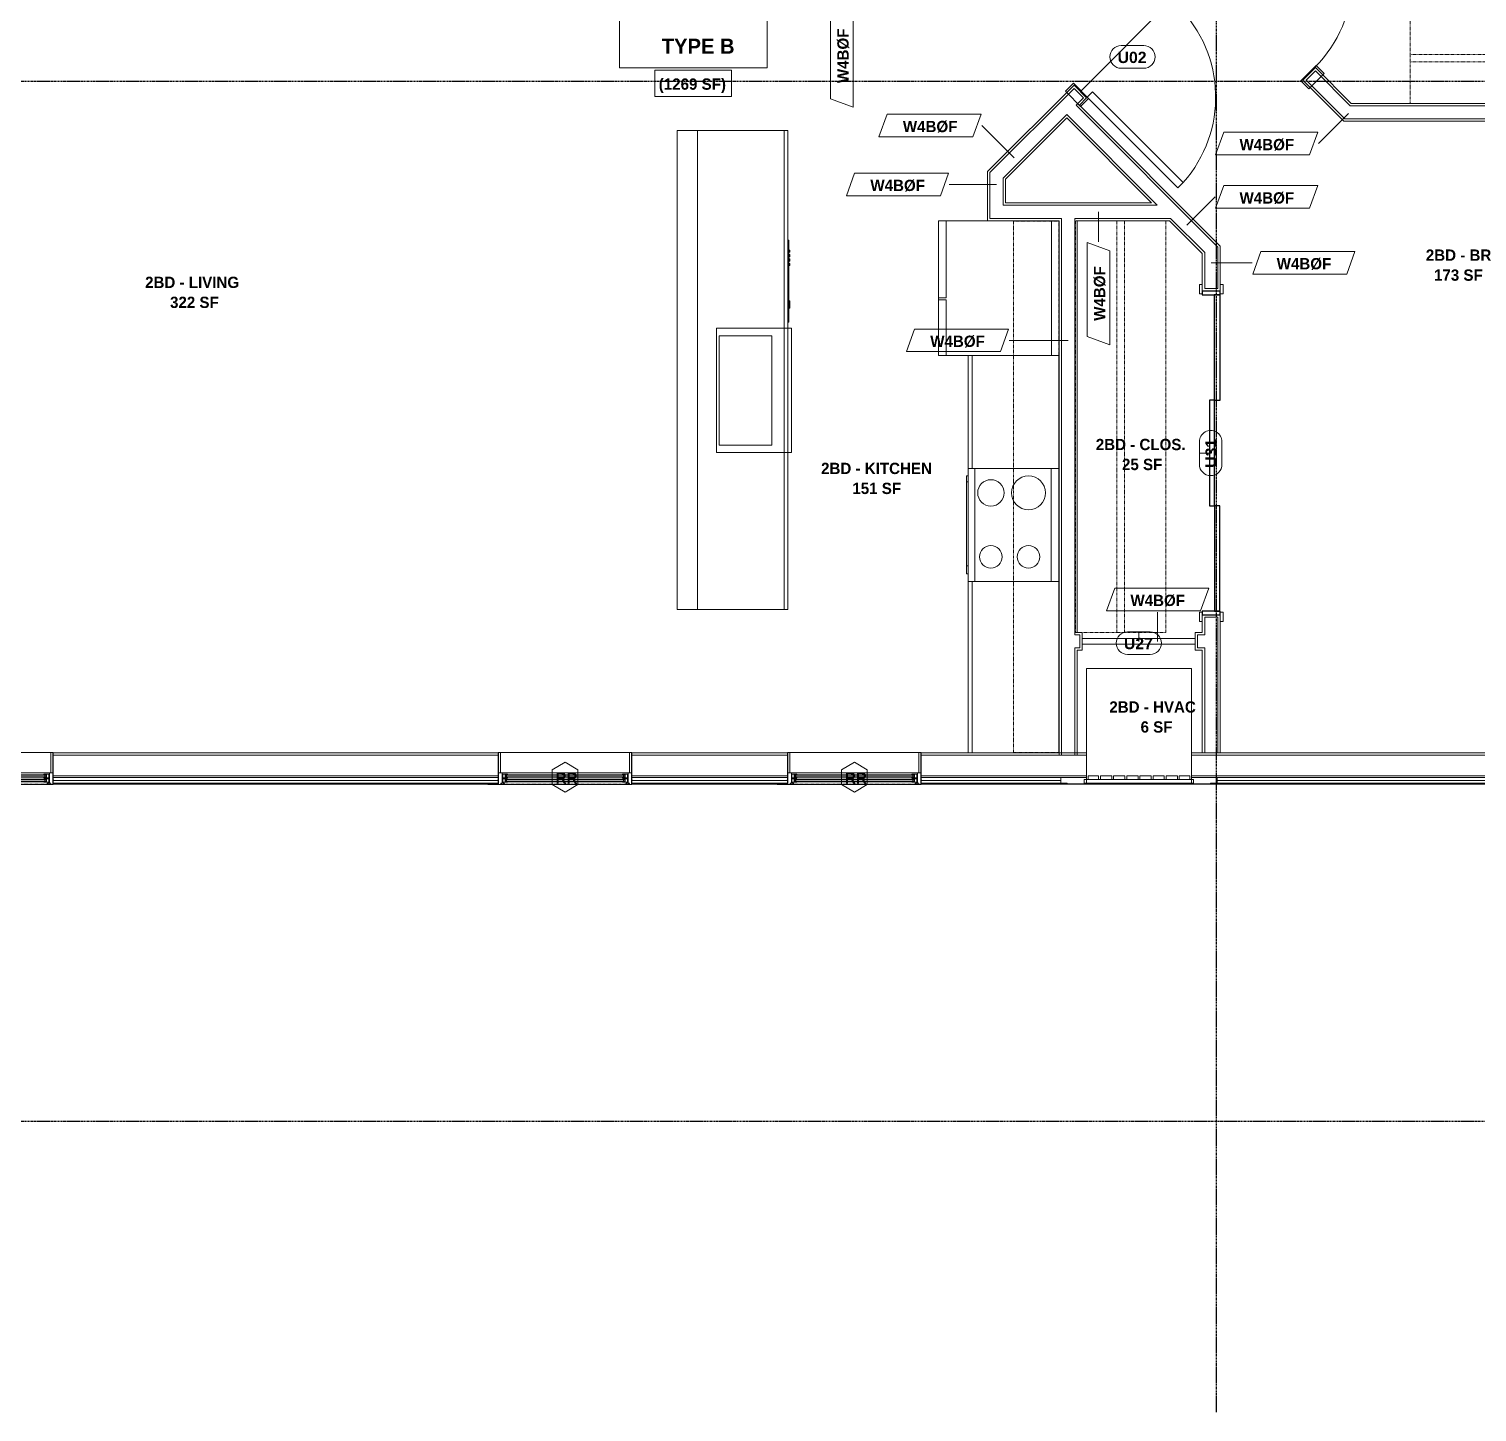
# Model space of a CAD drawing. Header units: inches. Extents: x -4058 to -1781, y 9814 to 12264.
# Drawn here: x -3796.6 to -3412.2, y 9814 to 10181.2 of the extents above; entities that cross this region are included whole.
import ezdxf

# ---------------------------------------------------------------- set-up
doc = ezdxf.new("R2010")
doc.units = ezdxf.units.IN
doc.header["$MEASUREMENT"] = 0
doc.linetypes.add('Dash', pattern=[0.25, 0.125, -0.125])
doc.linetypes.add('Grid Line 1_2_', pattern=[0.875, 0.5, -0.125, 0.125, -0.125])
for name, color, linetype, lineweight in [('0-1', 7, 'Continuous', 5), ('0-2', 7, 'Continuous', 9), ('A-AREA-IDEN', 2, 'Continuous', 9), ('A-DETL-GENF-HDLN-1', 7, 'Dash', 9), ('A-DETL-GENF-HDLN-2', 1, 'Continuous', 18), ('A-DOOR-3', 31, 'Continuous', 9), ('A-DOOR-4', 31, 'Continuous', 30), ('A-DOOR-FRAM-3', 31, 'Continuous', 30), ('A-DOOR-IDEN', 31, 'Continuous', 9), ('A-FLOR-2', 192, 'Continuous', 9), ('A-GENM-1', 7, 'Continuous', 9), ('A-GLAZ', 151, 'Continuous', 18), ('A-GLAZ-1', 10, 'Continuous', 30), ('A-GLAZ-2', 7, 'Continuous', 9), ('A-GLAZ-IDEN', 152, 'Continuous', 9), ('A-WALL', 113, 'Continuous', 18), ('A-WALL-1', 7, 'Continuous', 9), ('A-WALL-2', 250, 'Continuous', 18), ('A-WALL-3', 113, 'Continuous', 9), ('A-WALL-IDEN', 211, 'Continuous', 9), ('P-SANR-FIXT', 6, 'Continuous', 9), ('Q-CASE', 31, 'Continuous', 9), ('Q-CASE-HDLN', 31, 'Dash', 9), ('Q-SPCQ', 91, 'Continuous', 9), ('S-GRID-1', 1, 'Grid Line 1_2_', 30)]:
    doc.layers.add(name, color=color, linetype=linetype, lineweight=lineweight)
doc.styles.add('Arial_B', font='arialbd.ttf', dxfattribs={"height": 3})
doc.styles.add('Century Gothic_B', font='GOTHICB.TTF', dxfattribs={"height": 3})
doc.styles.add('Century Gothic_B_1', font='GOTHICB.TTF', dxfattribs={"height": 4})

# ---------------------------------------------------------------- blocks, each defined once
blk = doc.blocks.new('V-Series_EWC4_SPVU_RFA_2015 - 2ND AND 3RD FLOOR-2226480-UNIT PLANS - 2ND FLOOR')
at = {"layer": 'A-GENM-1'}
for p, q in [((-3859.97, 11740.34), (-3859.97, 11739.78)), ((-3858.97, 11740.34), (-3859.97, 11740.34)), ((-3859.97, 11739.78), (-3859.97, 11711.9)), ((-3858.97, 11739.78), (-3859.97, 11739.78)), ((-3859.97, 11739.78), (-3858.97, 11739.78)), ((-3858.97, 11739.78), (-3858.97, 11740.34)), ((-3858.97, 11711.9), (-3858.97, 11739.78)), ((-3829.54, 11739.78), (-3858.97, 11739.78)), ((-3858.97, 11739.78), (-3858.97, 11739.34)), ((-3858.97, 11739.34), (-3857.97, 11739.34)), ((-3857.97, 11739.34), (-3857.97, 11736.54)), ((-3829.54, 11711.9), (-3829.54, 11739.78)), ((-3857.97, 11736.54), (-3858.97, 11736.54)), ((-3858.97, 11736.54), (-3858.97, 11736.04)), ((-3858.97, 11736.04), (-3857.97, 11736.04)), ((-3857.97, 11736.04), (-3857.97, 11733.06)), ((-3857.97, 11733.06), (-3858.97, 11733.06)), ((-3858.97, 11733.06), (-3858.97, 11732.56)), ((-3858.97, 11732.56), (-3857.97, 11732.56)), ((-3857.97, 11732.56), (-3857.97, 11729.57)), ((-3857.97, 11729.57), (-3858.97, 11729.57)), ((-3858.97, 11729.57), (-3858.97, 11729.07)), ((-3858.97, 11729.07), (-3857.97, 11729.07)), ((-3857.97, 11729.07), (-3857.97, 11726.09)), ((-3857.97, 11726.09), (-3858.97, 11726.09)), ((-3858.97, 11726.09), (-3858.97, 11725.59)), ((-3858.97, 11725.59), (-3857.97, 11725.59)), ((-3857.97, 11725.59), (-3857.97, 11722.61)), ((-3857.97, 11722.61), (-3858.97, 11722.61)), ((-3858.97, 11722.61), (-3858.97, 11722.11)), ((-3858.97, 11722.11), (-3857.97, 11722.11)), ((-3857.97, 11722.11), (-3857.97, 11719.12)), ((-3857.97, 11719.12), (-3858.97, 11719.12)), ((-3858.97, 11719.12), (-3858.97, 11718.62)), ((-3858.97, 11718.62), (-3857.97, 11718.62)), ((-3857.97, 11718.62), (-3857.97, 11715.64)), ((-3857.97, 11715.64), (-3858.97, 11715.64)), ((-3858.97, 11715.64), (-3858.97, 11715.14)), ((-3858.97, 11715.14), (-3857.97, 11715.14)), ((-3857.97, 11715.14), (-3857.97, 11712.34)), ((-3859.97, 11711.9), (-3858.97, 11711.9)), ((-3859.97, 11711.9), (-3859.97, 11711.34)), ((-3858.97, 11711.9), (-3859.97, 11711.9)), ((-3859.97, 11711.34), (-3858.97, 11711.34)), ((-3857.97, 11712.34), (-3858.97, 11712.34)), ((-3858.97, 11712.34), (-3858.97, 11711.9)), ((-3858.97, 11711.34), (-3858.97, 11711.9)), ((-3858.97, 11711.9), (-3829.54, 11711.9))]:
    blk.add_line(p, q, dxfattribs=at)
blk = doc.blocks.new('Perforated Panel at Magic-Pak - hvac panel - 2nd floor 2-2702974-UNIT PLANS - 2ND FLOOR')
at = {"layer": 'A-GLAZ-2'}
for p, q in [((19.01, 4.19), (-19.01, 4.19)), ((-19.01, 4.12), (19.01, 4.12))]:
    blk.add_line(p, q, dxfattribs=at)
blk = doc.blocks.new('Window-Double_Hung-Marvin-Essential - 1-WIDE _TEMP LOWER_ ESDH3066-3454270-UNIT PLANS - 2ND FLOOR')
at = {"layer": 'A-DETL-GENF-HDLN-1'}
blk.add_line((16.1, 4.22), (-16.5, 4.22), dxfattribs=at)
at = {"layer": 'A-DETL-GENF-HDLN-2'}
for p, q in [((-17.75, 4.28), (-17.16, 4.28)), ((-17.75, 4.28), (-17.75, 1.19)), ((-17.08, 3.87), (-17.16, 4.28)), ((-17.08, 3.87), (-16.19, 3.87)), ((-16.85, 4.25), (-16.85, 3.87)), ((-16.3, 4.25), (-16.85, 4.25)), ((-16.38, 3.87), (-16.38, 3.77)), ((-16.3, 4.01), (-16.3, 4.25)), ((-16.18, 4.01), (-16.3, 4.01)), ((-16.19, 3.97), (-16.1, 3.97)), ((-16.19, 3.87), (-16.19, 3.97)), ((-16.18, 4.22), (-16.1, 4.22)), ((-16.18, 4.22), (-16.18, 4.01)), ((-16.1, 3.97), (-16.1, 4.22)), ((16.18, 4.22), (16.1, 4.22)), ((16.1, 3.97), (16.1, 4.22)), ((16.19, 3.97), (16.1, 3.97)), ((16.18, 4.22), (16.18, 4.01)), ((16.18, 4.01), (16.3, 4.01)), ((16.19, 3.87), (16.19, 3.97)), ((17.08, 3.87), (16.19, 3.87)), ((16.3, 4.01), (16.3, 4.25)), ((16.3, 4.25), (16.85, 4.25)), ((16.38, 3.87), (16.38, 3.77)), ((16.85, 4.25), (16.85, 3.87)), ((17.08, 3.87), (17.16, 4.28)), ((17.75, 4.28), (17.16, 4.28)), ((17.75, 4.28), (17.75, 1.19)), ((-19.25, 3.23), (-19.25, 3.19)), ((-17.75, 3.23), (-19.25, 3.23)), ((-19.25, 3.19), (-17.9, 3.19)), ((-17.9, 3.19), (-17.9, 3.08)), ((-17.9, 3.08), (-17.75, 3.08)), ((-16.72, 1.19), (-17.75, 1.19)), ((-17.13, 1.16), (-17.13, -4.19)), ((-16.38, 3.77), (-16.72, 3.77)), ((-16.72, 3.77), (-16.72, 1.19)), ((-15.34, 3.69), (-16.56, 3.69)), ((-16.56, 2.75), (-16.56, 3.69)), ((-16.56, 2.75), (-15.34, 2.75)), ((-15.34, 2.47), (-16.56, 2.47)), ((-16.56, 1.53), (-16.56, 2.47)), ((-16.56, 1.53), (-15.34, 1.53)), ((-15.94, 2.87), (-15.94, 3.59)), ((-15.94, 3.59), (-15.28, 3.59)), ((-15.28, 2.87), (-15.94, 2.87)), ((-15.94, 1.65), (-15.94, 2.37)), ((-15.94, 2.37), (-15.28, 2.37)), ((-15.28, 1.65), (-15.94, 1.65)), ((-15.84, 2.88), (-15.84, 3.57)), ((-15.84, 1.66), (-15.84, 2.35)), ((-15.54, 3.01), (-15.54, 3.45)), ((-15.54, 1.79), (-15.54, 2.23)), ((-15.34, 3.69), (-15.28, 3.63)), ((-15.34, 2.75), (-15.28, 2.81)), ((-15.34, 2.47), (-15.28, 2.41)), ((-15.34, 1.53), (-15.28, 1.59)), ((-15.28, 3.59), (-15.28, 3.63)), ((-15.28, 2.81), (-15.28, 2.87)), ((-15.28, 2.37), (-15.28, 2.41)), ((-15.28, 1.59), (-15.28, 1.65)), ((15.34, 3.69), (15.28, 3.63)), ((15.28, 3.59), (15.28, 3.63)), ((15.94, 3.59), (15.28, 3.59)), ((15.28, 2.81), (15.28, 2.87)), ((15.28, 2.87), (15.94, 2.87)), ((15.34, 2.75), (15.28, 2.81)), ((15.34, 2.47), (15.28, 2.41)), ((15.28, 2.37), (15.28, 2.41)), ((15.94, 2.37), (15.28, 2.37)), ((15.28, 1.59), (15.28, 1.65)), ((15.28, 1.65), (15.94, 1.65)), ((15.34, 1.53), (15.28, 1.59)), ((15.34, 3.69), (16.56, 3.69)), ((16.56, 2.75), (15.34, 2.75)), ((15.34, 2.47), (16.56, 2.47)), ((16.56, 1.53), (15.34, 1.53)), ((15.54, 3.01), (15.54, 3.45)), ((15.54, 1.79), (15.54, 2.23)), ((15.84, 2.88), (15.84, 3.57)), ((15.84, 1.66), (15.84, 2.35)), ((15.94, 2.87), (15.94, 3.59)), ((15.94, 1.65), (15.94, 2.37)), ((16.38, 3.77), (16.72, 3.77)), ((16.56, 2.75), (16.56, 3.69)), ((16.56, 1.53), (16.56, 2.47)), ((16.72, 3.77), (16.72, 1.19)), ((16.72, 1.19), (17.75, 1.19)), ((17.12, -4.19), (17.12, 1.16)), ((17.75, 3.23), (19.25, 3.23)), ((17.9, 3.08), (17.75, 3.08)), ((17.9, 3.19), (17.9, 3.08)), ((19.25, 3.19), (17.9, 3.19)), ((19.25, 3.23), (19.25, 3.19)), ((-17.13, -4.19), (-17.75, -4.19)), ((17.12, -4.19), (17.75, -4.19))]:
    blk.add_line(p, q, dxfattribs=at)
at = {"layer": 'A-GLAZ'}
for p, q in [((15.84, 3.57), (-15.84, 3.57)), ((15.84, 3.45), (-15.84, 3.45)), ((15.84, 3.01), (-15.84, 3.01)), ((15.84, 2.88), (-15.84, 2.88)), ((15.84, 2.35), (-15.84, 2.35)), ((15.84, 2.23), (-15.84, 2.23)), ((15.84, 1.79), (-15.84, 1.79)), ((15.84, 1.66), (-15.84, 1.66))]:
    blk.add_line(p, q, dxfattribs=at)
at = {"layer": 'A-GLAZ-1'}
for p, q in [((-17.75, 4.28), (-17.75, 1.19)), ((17.75, 1.19), (17.75, 4.28)), ((-17.75, 1.16), (-17.75, -4.19)), ((17.75, -4.19), (17.75, 1.16))]:
    blk.add_line(p, q, dxfattribs=at)
at = {"layer": 'A-GLAZ-2'}
for p, q in [((17.75, 4.28), (-17.75, 4.28)), ((20.46, 4.25), (17.75, 4.25)), ((17.75, 4.19), (20.46, 4.19)), ((20.46, 4.19), (20.46, 4.25)), ((-17.75, 1.19), (17.75, 1.19)), ((-17.75, -4.19), (17.75, -4.19))]:
    blk.add_line(p, q, dxfattribs=at)
blk = doc.blocks.new('CTR - 1st Phase - Shell_rvt-1-UNIT PLANS - 2ND FLOOR')
at = {"layer": 'A-WALL-1'}
for p, q in [((-3672.01, 9989.06), (-3790.11, 9989.06)), ((-3595.21, 9989.06), (-3636.51, 9989.06)), ((-3515.86, 9989.06), (-3559.71, 9989.06)), ((-3515.86, 9982.44), (-3515.86, 9989.06)), ((-3403.21, 9989.06), (-3487.99, 9989.06)), ((-3487.99, 9989.06), (-3487.99, 9982.44)), ((-3790.11, 9983.72), (-3790.11, 9983.69)), ((-3672.01, 9983.69), (-3672.01, 9983.72)), ((-3636.51, 9983.72), (-3636.51, 9983.69)), ((-3595.21, 9983.69), (-3595.21, 9983.72)), ((-3559.71, 9983.72), (-3559.71, 9983.69)), ((-3790.11, 9980.69), (-3674.72, 9980.69)), ((-3636.51, 9980.69), (-3597.92, 9980.69)), ((-3559.71, 9980.69), (-3520.94, 9980.69)), ((-3522.69, 9980.94), (-3522.69, 9982.44)), ((-3522.69, 9982.44), (-3515.86, 9982.44)), ((-3520.94, 9980.94), (-3522.69, 9980.94)), ((-3520.94, 9980.69), (-3520.94, 9980.94)), ((-3487.99, 9982.44), (-3481.16, 9982.44)), ((-3481.16, 9980.94), (-3482.91, 9980.94)), ((-3482.91, 9980.94), (-3482.91, 9980.69)), ((-3482.91, 9980.69), (-3405.92, 9980.69)), ((-3481.16, 9982.44), (-3481.16, 9980.94))]:
    blk.add_line(p, q, dxfattribs=at)
at = {"layer": 'A-WALL-2'}
for p, q in [((-3672.01, 9988.44), (-3790.11, 9988.44)), ((-3595.21, 9988.44), (-3636.51, 9988.44)), ((-3515.86, 9988.44), (-3559.71, 9988.44)), ((-3403.21, 9988.44), (-3487.99, 9988.44)), ((-3672.01, 9982.94), (-3790.11, 9982.94)), ((-3595.21, 9982.94), (-3636.51, 9982.94)), ((-3515.86, 9982.94), (-3559.71, 9982.94)), ((-3403.21, 9982.94), (-3487.99, 9982.94)), ((-3672.01, 9982.44), (-3790.11, 9982.44)), ((-3672.01, 9981.69), (-3790.11, 9981.69)), ((-3672.01, 9980.94), (-3790.11, 9980.94)), ((-3595.21, 9982.44), (-3636.51, 9982.44)), ((-3595.21, 9981.69), (-3636.51, 9981.69)), ((-3595.21, 9980.94), (-3636.51, 9980.94)), ((-3522.69, 9982.44), (-3559.71, 9982.44)), ((-3522.69, 9981.69), (-3559.71, 9981.69)), ((-3522.69, 9980.94), (-3559.71, 9980.94)), ((-3403.21, 9982.44), (-3481.16, 9982.44)), ((-3403.21, 9981.69), (-3481.16, 9981.69)), ((-3403.21, 9980.94), (-3481.16, 9980.94))]:
    blk.add_line(p, q, dxfattribs=at)
at = {"layer": '0-2'}
for name, p, rotation in [('V-Series_EWC4_SPVU_RFA_2015 - 2ND AND 3RD FLOOR-2226480-UNIT PLANS - 2ND FLOOR', (8223.92, 13840.91), 90.00000000000026), ('Window-Double_Hung-Marvin-Essential - 1-WIDE _TEMP LOWER_ ESDH3066-3454270-UNIT PLANS - 2ND FLOOR', (-3807.86, 9984.88), 180), ('Window-Double_Hung-Marvin-Essential - 1-WIDE _TEMP LOWER_ ESDH3066-3454270-UNIT PLANS - 2ND FLOOR', (-3654.26, 9984.88), 180), ('Window-Double_Hung-Marvin-Essential - 1-WIDE _TEMP LOWER_ ESDH3066-3454270-UNIT PLANS - 2ND FLOOR', (-3577.46, 9984.88), 180), ('Perforated Panel at Magic-Pak - hvac panel - 2nd floor 2-2702974-UNIT PLANS - 2ND FLOOR', (-3501.92, 9984.88), 180)]:
    blk.add_blockref(name, p, dxfattribs=dict(at, rotation=rotation))
blk = doc.blocks.new('CTR - 1st Phase - Structure_rvt-1-UNIT PLANS - 2ND FLOOR')
at = {"layer": 'S-GRID-1'}
for p, q in [((-3481.32, 9814.03), (-3481.32, 12247.5)), ((-1781.27, 10167.19), (-4041.78, 10167.19)), ((-1781.27, 9891.19), (-4041.78, 9891.19))]:
    blk.add_line(p, q, dxfattribs=at)
blk = doc.blocks.new('083100 - Access Doors and Panels - Type 1 - ACCESS PANEL - 2-6 X 6-0-3696233-UNIT PLANS - 2ND FLOOR')
at = {"layer": 'A-DOOR-3'}
for p, q in [((-15, -0.75), (-15, 0.75)), ((-15, 0.75), (15, 0.75)), ((15, 0.75), (15, -0.75)), ((15, -0.75), (-15, -0.75))]:
    blk.add_line(p, q, dxfattribs=at)
blk = doc.blocks.new('OD_CW_Closet - OD_CW_Closet-3853398-UNIT PLANS - 2ND FLOOR')
at = {"layer": 'Q-CASE-HDLN'}
for p, q in [((110.03, 24), (0.74, 24)), ((0.74, 24), (0.74, 0)), ((110.03, 0), (110.03, 24)), ((0.74, 13), (110.03, 13)), ((0.74, 11), (110.03, 11)), ((0.74, 0), (110.03, 0))]:
    blk.add_line(p, q, dxfattribs=at)
blk = doc.blocks.new('SLIDING - FLUSH - TRIPLE PANEL - SLIDING - FLUSH - 7-0 x 6-8-3853471-UNIT PLANS - 2ND FLOOR')
at = {"layer": 'A-DOOR-3'}
for p, q in [((-42.25, 3), (-44.75, 3)), ((-44.75, 3), (-44.75, 2.25)), ((-44.75, 2.25), (-42.25, 2.25)), ((-42.25, 2.25), (-42.25, 3)), ((42.25, 3), (42.25, 2.25)), ((44.75, 3), (42.25, 3)), ((42.25, 2.25), (44.75, 2.25)), ((44.75, 2.25), (44.75, 3)), ((-42.25, -2.5), (-44.75, -2.5)), ((-44.75, -2.5), (-44.75, -3.25)), ((-44.75, -3.25), (-42.25, -3.25)), ((-42.25, -3.25), (-42.25, -2.5)), ((44.75, -2.5), (42.25, -2.5)), ((42.25, -2.5), (42.25, -3.25)), ((42.25, -3.25), (44.75, -3.25)), ((44.75, -3.25), (44.75, -2.5))]:
    blk.add_line(p, q, dxfattribs=at)
at = {"layer": 'A-DOOR-4'}
for p, q in [((-14, 2.25), (-42, 2.25)), ((-42, 2.25), (-42, 0.625)), ((-42, 0.625), (-14, 0.625)), ((-14, 0.625), (-14, 2.25)), ((14, 0.75), (-14, 0.75)), ((-14, 0.75), (-14, -0.625)), ((42, 2.125), (14, 2.125)), ((14, 2.125), (14, 0.75)), ((14, -0.625), (14, 0.75)), ((14, 0.75), (42, 0.75)), ((42, 0.75), (42, 2.125)), ((-14, -0.625), (14, -0.625))]:
    blk.add_line(p, q, dxfattribs=at)
at = {"layer": 'A-DOOR-FRAM-3'}
for p, q in [((-42, 2.25), (-43, 2.25)), ((-43, 2.25), (-43, -2.5)), ((-42, -2.5), (-42, 2.25)), ((43, 2.25), (42, 2.25)), ((42, 2.25), (42, -2.5)), ((43, -2.5), (43, 2.25)), ((-43, -2.5), (-42, -2.5)), ((42, -2.5), (43, -2.5))]:
    blk.add_line(p, q, dxfattribs=at)
blk = doc.blocks.new('SWING - SINGLE - FLUSH - SWING - FLUSH - 2-10 x 6-8 - PRIVACY-4346068-UNIT PLANS - 2ND FLOOR')
at = {"layer": 'A-DOOR-3'}
for p, q in [((-20, 2.37), (-20, 2.87)), ((-20, 2.87), (-17, 2.87)), ((-20, 2.37), (-17, 2.37)), ((-20, -2.88), (-20, 2.37)), ((-17, 2.37), (-20, 2.37)), ((-17, 2.87), (-17, 2.37)), ((-17, 2.37), (-17, -2.88)), ((17, 2.37), (17, 2.87)), ((17, 2.87), (20, 2.87)), ((17, 2.37), (20, 2.37)), ((17, -2.88), (17, 2.37)), ((20, 2.37), (17, 2.37)), ((20, 2.87), (20, 2.37)), ((20, 2.37), (20, -2.88)), ((-17, -2.88), (-20, -2.88)), ((20, -2.88), (17, -2.88))]:
    blk.add_line(p, q, dxfattribs=at)
blk.add_arc((17, -2.38), 34.07, 180, 266.6343, dxfattribs=at)
at = {"layer": 'A-DOOR-4'}
for p, q in [((15, -2.38), (15, -36.38)), ((17, -2.38), (15, -2.38)), ((17, -2.38), (17, -36.38)), ((17, -36.38), (15, -36.38))]:
    blk.add_line(p, q, dxfattribs=at)
blk = doc.blocks.new('OD_CW_Closet - OD_CW_Closet-3850351-UNIT PLANS - 2ND FLOOR')
at = {"layer": 'Q-CASE-HDLN'}
for p, q in [((0.74, -24), (0.74, 0)), ((0.74, 0), (62.72, 0)), ((62.72, 0), (62.72, -24)), ((0.74, -11), (62.72, -11)), ((0.74, -13), (62.72, -13)), ((62.72, -24), (0.74, -24))]:
    blk.add_line(p, q, dxfattribs=at)
blk = doc.blocks.new('SWING - SINGLE - FLUSH - SWING - FLUSH - 2-10 x 6-8 - PRIVACY-4346067-UNIT PLANS - 2ND FLOOR')
at = {"layer": 'A-DOOR-3'}
for p, q in [((-17, 2.87), (-20, 2.87)), ((-20, 2.87), (-20, -2.38)), ((-17, -2.38), (-17, 2.87)), ((20, 2.87), (17, 2.87)), ((17, 2.87), (17, -2.38)), ((20, -2.38), (20, 2.87)), ((-20, -2.38), (-17, -2.38)), ((-17, -2.38), (-20, -2.38)), ((-20, -2.38), (-20, -2.88)), ((-20, -2.88), (-17, -2.88)), ((-17, -2.88), (-17, -2.38)), ((17, -2.38), (20, -2.38)), ((20, -2.38), (17, -2.38)), ((17, -2.38), (17, -2.88)), ((17, -2.88), (20, -2.88)), ((20, -2.88), (20, -2.38))]:
    blk.add_line(p, q, dxfattribs=at)
blk.add_arc((17, 2.37), 34.07, 93.3657, 180, dxfattribs=at)
at = {"layer": 'A-DOOR-4'}
for p, q in [((15, 2.37), (15, 36.38)), ((17, 36.38), (15, 36.38)), ((17, 2.37), (17, 36.38)), ((17, 2.37), (15, 2.37))]:
    blk.add_line(p, q, dxfattribs=at)
blk = doc.blocks.new('OD_CW_Base Cabinet - OD_CW_Base Cabinet-4180659-UNIT PLANS - 2ND FLOOR')
at = {"layer": 'Q-CASE'}
for p, q in [((0.74, 0), (46.2, 0)), ((76.2, 0), (106.2, 0)), ((106.2, -22.12), (106.2, -24)), ((46.2, -24), (0.74, -24)), ((106.2, -24), (76.2, -24))]:
    blk.add_line(p, q, dxfattribs=at)
blk = doc.blocks.new('OD_CW_Upper Cabinet - OD_CW_Upper Cabinet-4366997-UNIT PLANS - 2ND FLOOR')
at = {"layer": 'Q-CASE-HDLN'}
for p, q in [((0.74, -24), (0.74, -12)), ((0.74, -12), (141.83, -12)), ((141.83, -12), (141.83, -24)), ((141.83, -24), (0.74, -24))]:
    blk.add_line(p, q, dxfattribs=at)
blk = doc.blocks.new('Refrigerator_-_Side-by-Side_6047 - 36_ X 30_-1372843-UNIT PLANS - 2ND FLOOR')
at = {"layer": 'Q-SPCQ'}
for p, q in [((-17.88, 15.58), (17.87, 15.58)), ((-17.88, -14.42), (-17.88, 15.58)), ((-17.88, 15.58), (-3.13, 15.58)), ((-17.88, 15.58), (-17.88, 13.58)), ((-3.13, 13.58), (-3.13, 15.58)), ((-2.63, 15.58), (17.87, 15.58)), ((-2.63, 15.58), (-2.63, 13.58)), ((17.87, 15.58), (17.87, -14.42)), ((17.87, 13.58), (17.87, 15.58)), ((-3.13, 13.58), (-17.88, 13.58)), ((17.87, 13.58), (-2.63, 13.58)), ((17.87, -14.42), (-17.88, -14.42))]:
    blk.add_line(p, q, dxfattribs=at)
blk = doc.blocks.new('OD_CW_Base Cabinet - OD_CW_Base Cabinet-4180615-UNIT PLANS - 2ND FLOOR')
at = {"layer": 'Q-CASE'}
for p, q in [((0.74, 24), (0.74, 0)), ((127.91, 24), (0.74, 24)), ((127.91, 0), (127.91, 24)), ((0.74, 0), (127.91, 0))]:
    blk.add_line(p, q, dxfattribs=at)
blk = doc.blocks.new('Stainless Steel Farmhous Kitchen Sink - Stainless Steel Farmhous Kitchen Sink-2443921-UNIT PLANS - 2ND FLOOR')
at = {"layer": 'P-SANR-FIXT'}
for p, q in [((0, -2.25), (-33, -2.25)), ((-33, -2.25), (-33, -22.2)), ((-31, -16.96), (-31, -3)), ((-31, -3), (-2, -3)), ((-2, -3), (-2, -16.96)), ((0, -22.2), (0, -2.25)), ((-2, -16.96), (-31, -16.96)), ((-33, -22.2), (0, -22.2))]:
    blk.add_line(p, q, dxfattribs=at)
blk = doc.blocks.new('Door Tag - Type Mark-2601225-UNIT PLANS - 2ND FLOOR')
at = {"layer": 'A-DOOR-IDEN'}
for p, q in [((0.09375, 0.09375), (-0.09375, 0.09375)), ((-0.09375, -0.09375), (0.09375, -0.09375))]:
    blk.add_line(p, q, dxfattribs=at)
for centre, start, end in [((-0.09375, 0), 90, 270), ((0.09375, 0), 270, 90)]:
    blk.add_arc(centre, 0.09375, start, end, dxfattribs=at)
blk = doc.blocks.new('Wall Tag - Arch Wall-3956453-UNIT PLANS - 2ND FLOOR')
at = {"layer": 'A-WALL-IDEN'}
for p, q in [((-0.356, 0.094), (-0.424, -0.094)), ((0.424, 0.094), (-0.356, 0.094)), ((0.356, -0.094), (0.424, 0.094)), ((-0.424, -0.094), (0.356, -0.094))]:
    blk.add_line(p, q, dxfattribs=at)
blk = doc.blocks.new('Window Tag - ONE-4156801-UNIT PLANS - 2ND FLOOR')
at = {"layer": 'A-GLAZ-IDEN'}
for p, q in [((0, 0.125), (-0.107, 0.062)), ((0.107, 0.062), (0, 0.125)), ((-0.107, 0.062), (-0.107, -0.062)), ((0.107, -0.062), (0.107, 0.062)), ((-0.107, -0.062), (0, -0.125)), ((0, -0.125), (0.107, -0.062))]:
    blk.add_line(p, q, dxfattribs=at)

msp = doc.modelspace()

# ---------------------------------------------------------------- linework, layer by layer
at = {"layer": 'A-AREA-IDEN', "flags": 128}
for points in [[(-3639.82, 10189.33), (-3600.62, 10189.33), (-3600.62, 10170.88), (-3639.82, 10170.88)], [(-3630.39, 10170.21), (-3610.06, 10170.21), (-3610.06, 10163.21), (-3630.39, 10163.21)]]:
    msp.add_lwpolyline(points, close=True, dxfattribs=at)
at = {"layer": 'A-DOOR-IDEN'}
for p, q in [((-3505.28, 10176.75), (-3503.66, 10176.75)), ((-3482.72, 10068.61), (-3485.88, 10068.61)), ((-3501.97, 10018.61), (-3501.97, 10021.15))]:
    msp.add_line(p, q, dxfattribs=at)
at = {"layer": 'A-FLOR-2'}
msp.add_line((-3493.26, 10188.78), (-3517.3, 10164.73), dxfattribs=at)
at = {"layer": 'A-WALL'}
for p, q in [((-3455.07, 10170.04), (-3457.55, 10167.56)), ((-3457.55, 10167.56), (-3447.28, 10157.29)), ((-3445.83, 10160.79), (-3455.07, 10170.04)), ((-3541.46, 10143.05), (-3519.16, 10165.35)), ((-3516.68, 10162.88), (-3519.16, 10165.35)), ((-3518.63, 10160.93), (-3516.68, 10162.88)), ((-3480.97, 10123.28), (-3518.63, 10160.93)), ((-3343.16, 10160.79), (-3445.83, 10160.79)), ((-3537.96, 10141.6), (-3521.1, 10158.46)), ((-3497.05, 10134.4), (-3521.1, 10158.46)), ((-3343.16, 10157.29), (-3447.28, 10157.29)), ((-3541.46, 10130.9), (-3541.46, 10143.05)), ((-3537.96, 10134.4), (-3537.96, 10141.6)), ((-3497.05, 10134.4), (-3537.96, 10134.4)), ((-3522.47, 10130.9), (-3541.46, 10130.9)), ((-3522.47, 9988.44), (-3522.47, 10130.9)), ((-3518.97, 10130.9), (-3518.97, 10020.36)), ((-3493.55, 10130.9), (-3518.97, 10130.9)), ((-3484.47, 10121.83), (-3493.55, 10130.9)), ((-3484.47, 10121.83), (-3484.47, 10112.24)), ((-3480.97, 10112.24), (-3480.97, 10123.28)), ((-3484.47, 10112.24), (-3480.97, 10112.24)), ((-3480.97, 10024.99), (-3484.47, 10024.99)), ((-3484.47, 10024.99), (-3484.47, 10020.36)), ((-3480.97, 9989.06), (-3480.97, 10024.99)), ((-3517.6, 10020.36), (-3518.97, 10020.36)), ((-3517.6, 10016.86), (-3517.6, 10020.36)), ((-3486.35, 10020.36), (-3486.35, 10016.86)), ((-3484.47, 10020.36), (-3486.35, 10020.36)), ((-3518.97, 10016.86), (-3518.97, 9988.44)), ((-3518.97, 10016.86), (-3517.6, 10016.86)), ((-3486.35, 10016.86), (-3484.47, 10016.86)), ((-3484.47, 10016.86), (-3484.47, 9989.06))]:
    msp.add_line(p, q, dxfattribs=at)
at = {"layer": 'A-WALL-3'}
for p, q in [((-3455.07, 10170.92), (-3458.43, 10167.56)), ((-3458.43, 10167.56), (-3447.54, 10156.66)), ((-3445.57, 10161.41), (-3455.07, 10170.92)), ((-3519.16, 10166.24), (-3542.08, 10143.31)), ((-3515.8, 10162.88), (-3519.16, 10166.24)), ((-3517.74, 10160.93), (-3515.8, 10162.88)), ((-3480.35, 10123.54), (-3517.74, 10160.93)), ((-3343.16, 10161.41), (-3445.57, 10161.41)), ((-3537.33, 10141.34), (-3521.1, 10157.57)), ((-3521.1, 10157.57), (-3498.55, 10135.03)), ((-3447.54, 10156.66), (-3343.16, 10156.66)), ((-3624.47, 10027.06), (-3624.47, 10154.24)), ((-3624.47, 10154.24), (-3619.1, 10154.24)), ((-3619.1, 10154.24), (-3619.1, 10027.06)), ((-3542.08, 10143.31), (-3542.08, 10130.28)), ((-3537.33, 10135.03), (-3537.33, 10141.34)), ((-3498.55, 10135.03), (-3537.33, 10135.03)), ((-3525.1, 10130.28), (-3523.1, 10130.28)), ((-3523.1, 10130.28), (-3523.1, 9988.44)), ((-3518.35, 10020.99), (-3518.35, 10130.28)), ((-3518.35, 10130.28), (-3493.8, 10130.28)), ((-3493.8, 10130.28), (-3485.1, 10121.57)), ((-3485.1, 10121.57), (-3485.1, 10111.61)), ((-3480.35, 10111.61), (-3480.35, 10123.54)), ((-3485.1, 10111.61), (-3480.35, 10111.61)), ((-3624.47, 10027.06), (-3619.1, 10027.06)), ((-3480.35, 10025.61), (-3485.1, 10025.61)), ((-3485.1, 10025.61), (-3485.1, 10020.99)), ((-3480.35, 9989.06), (-3480.35, 10025.61)), ((-3516.97, 10020.99), (-3518.35, 10020.99)), ((-3516.97, 10016.24), (-3516.97, 10020.99)), ((-3485.1, 10020.99), (-3486.97, 10020.99)), ((-3486.97, 10020.99), (-3486.97, 10016.24)), ((-3518.35, 9988.44), (-3518.35, 10016.24)), ((-3518.35, 10016.24), (-3516.97, 10016.24)), ((-3486.97, 10016.24), (-3485.1, 10016.24)), ((-3485.1, 10016.24), (-3485.1, 9989.06)), ((-3523.1, 9988.44), (-3518.35, 9988.44)), ((-3485.1, 9989.06), (-3480.35, 9989.06))]:
    msp.add_line(p, q, dxfattribs=at)
at = {"layer": 'A-WALL-IDEN'}
for p, q in [((-3446.26, 10158.74), (-3454.27, 10150.73)), ((-3535.07, 10146.96), (-3543.64, 10155.53)), ((-3539.71, 10139.9), (-3552.27, 10139.9)), ((-3489.24, 10129.07), (-3481.73, 10136.58)), ((-3512.63, 10132.65), (-3512.63, 10124.65)), ((-3482.72, 10119.12), (-3471.88, 10119.12)), ((-3520.72, 10098.52), (-3536.37, 10098.52)), ((-3496.96, 10018.61), (-3496.96, 10026.33))]:
    msp.add_line(p, q, dxfattribs=at)
at = {"layer": 'Q-CASE'}
for p, q in [((-3619.1, 10154.24), (-3596.1, 10154.24)), ((-3619.1, 10027.06), (-3619.1, 10154.24)), ((-3596.1, 10154.24), (-3596.1, 10027.06)), ((-3596.1, 10154.24), (-3595.1, 10154.24)), ((-3596.1, 10027.06), (-3596.1, 10154.24)), ((-3595.1, 10154.24), (-3595.1, 10027.06)), ((-3547.22, 10064.53), (-3547.22, 10094.53)), ((-3546.22, 10064.53), (-3546.22, 10094.53)), ((-3546.22, 10094.53), (-3546.22, 10064.53)), ((-3525.1, 10094.53), (-3523.22, 10094.53)), ((-3523.22, 10094.53), (-3523.22, 10064.53)), ((-3547.22, 9989.06), (-3547.22, 10034.53)), ((-3546.22, 9989.06), (-3546.22, 10034.53)), ((-3546.22, 10034.53), (-3546.22, 9989.06)), ((-3523.22, 10034.53), (-3523.22, 9989.06)), ((-3596.1, 10027.06), (-3619.1, 10027.06)), ((-3595.1, 10027.06), (-3596.1, 10027.06))]:
    msp.add_line(p, q, dxfattribs=at)
at = {"layer": 'Q-SPCQ'}
for p, q in [((-3595.1, 10125.12), (-3594.85, 10125.12)), ((-3594.85, 10125.12), (-3594.85, 10103.3)), ((-3594.6, 10122.49), (-3594.85, 10122.49)), ((-3594.85, 10121.9), (-3594.6, 10121.9)), ((-3594.6, 10121.31), (-3594.85, 10121.31)), ((-3594.6, 10122.49), (-3594.6, 10121.9)), ((-3594.6, 10121.31), (-3594.6, 10120.72)), ((-3594.85, 10120.72), (-3594.6, 10120.72)), ((-3594.6, 10120.13), (-3594.85, 10120.13)), ((-3594.85, 10119.54), (-3594.6, 10119.54)), ((-3594.6, 10118.95), (-3594.85, 10118.95)), ((-3594.85, 10118.36), (-3594.6, 10118.36)), ((-3594.6, 10120.13), (-3594.6, 10119.54)), ((-3594.6, 10118.95), (-3594.6, 10118.36)), ((-3594.6, 10109), (-3594.85, 10109)), ((-3594.85, 10107.03), (-3594.6, 10107.03)), ((-3594.6, 10109), (-3594.6, 10108.02)), ((-3594.6, 10108.02), (-3594.6, 10107.03)), ((-3595.1, 10103.3), (-3594.85, 10103.3)), ((-3547.22, 10034.53), (-3547.22, 10064.53)), ((-3545.47, 10064.53), (-3547.22, 10064.53)), ((-3545.47, 10064.53), (-3545.47, 10034.53)), ((-3545.47, 10034.53), (-3545.47, 10064.53)), ((-3545.47, 10064.53), (-3525.22, 10064.53)), ((-3525.22, 10064.53), (-3523.22, 10064.53)), ((-3525.22, 10064.53), (-3525.22, 10034.53)), ((-3523.22, 10064.53), (-3523.22, 10034.53)), ((-3547.72, 10060.92), (-3547.72, 10062.53)), ((-3547.22, 10062.53), (-3547.72, 10062.53)), ((-3547.72, 10038.65), (-3547.72, 10060.92)), ((-3547.22, 10060.92), (-3547.72, 10060.92)), ((-3547.72, 10036.53), (-3547.72, 10038.65)), ((-3547.72, 10038.65), (-3547.22, 10038.65)), ((-3547.72, 10036.53), (-3547.22, 10036.53)), ((-3547.22, 10034.53), (-3545.47, 10034.53)), ((-3525.22, 10034.53), (-3545.47, 10034.53)), ((-3523.22, 10034.53), (-3525.22, 10034.53))]:
    msp.add_line(p, q, dxfattribs=at)
for centre, radius, start, end in [((-3541.22, 10058.03), 3.5, 90, 270), ((-3541.22, 10058.03), 3.5, 270, 90), ((-3531.22, 10058.03), 4.5, 90, 270), ((-3531.22, 10058.03), 4.5, 270, 90), ((-3541.22, 10041.03), 3, 90, 270), ((-3541.22, 10041.03), 3, 270, 90), ((-3531.22, 10041.03), 3, 90, 270), ((-3531.22, 10041.03), 3, 270, 90)]:
    msp.add_arc(centre, radius, start, end, dxfattribs=at)

# ---------------------------------------------------------------- block references
at = {"layer": '0-1'}
for name in ['CTR - 1st Phase - Structure_rvt-1-UNIT PLANS - 2ND FLOOR', 'CTR - 1st Phase - Shell_rvt-1-UNIT PLANS - 2ND FLOOR']:
    msp.add_blockref(name, (0, 0), dxfattribs=at)
at = {"layer": 'A-DOOR-3'}
for name, p, rotation in [('SWING - SINGLE - FLUSH - SWING - FLUSH - 2-10 x 6-8 - PRIVACY-4346068-UNIT PLANS - 2ND FLOOR', (-3468.95, 10181.44), 135.0000000000005), ('SWING - SINGLE - FLUSH - SWING - FLUSH - 2-10 x 6-8 - PRIVACY-4346067-UNIT PLANS - 2ND FLOOR', (-3505.28, 10176.75), 225.0000000000032), ('SLIDING - FLUSH - TRIPLE PANEL - SLIDING - FLUSH - 7-0 x 6-8-3853471-UNIT PLANS - 2ND FLOOR', (-3482.6, 10068.61), 270), ('083100 - Access Doors and Panels - Type 1 - ACCESS PANEL - 2-6 X 6-0-3696233-UNIT PLANS - 2ND FLOOR', (-3501.97, 10018.61), 180)]:
    msp.add_blockref(name, p, dxfattribs=dict(at, rotation=rotation))
at = {"layer": 'A-DOOR-IDEN', "xscale": 31.99999999999999, "yscale": 31.99999999999999, "zscale": 31.99999999999999}
for p in [(-3503.66, 10173.75), (-3501.97, 10018.15)]:
    msp.add_blockref('Door Tag - Type Mark-2601225-UNIT PLANS - 2ND FLOOR', p, dxfattribs=at)
at = {"layer": 'A-DOOR-IDEN', "xscale": 31.99999999999999, "yscale": 31.99999999999999, "zscale": 31.99999999999999, "rotation": 89.99999999999955}
msp.add_blockref('Door Tag - Type Mark-2601225-UNIT PLANS - 2ND FLOOR', (-3482.88, 10068.61), dxfattribs=at)
at = {"layer": 'A-GLAZ-IDEN', "xscale": 31.99999999999999, "yscale": 31.99999999999999, "zscale": 31.99999999999999}
for p in [(-3654.26, 9982.56), (-3577.46, 9982.56)]:
    msp.add_blockref('Window Tag - ONE-4156801-UNIT PLANS - 2ND FLOOR', p, dxfattribs=at)
at = {"layer": 'A-WALL-IDEN', "xscale": 31.99999999999999, "yscale": 31.99999999999999, "zscale": 31.99999999999999, "rotation": 89.99999999999955}
for p in [(-3580.75, 10174.01), (-3512.63, 10110.92)]:
    msp.add_blockref('Wall Tag - Arch Wall-3956453-UNIT PLANS - 2ND FLOOR', p, dxfattribs=at)
at = {"layer": 'A-WALL-IDEN', "xscale": 31.99999999999999, "yscale": 31.99999999999999, "zscale": 31.99999999999999}
for p in [(-3557.38, 10155.53), (-3468, 10150.73), (-3566, 10139.9), (-3468, 10136.58), (-3458.15, 10119.12), (-3550.1, 10098.52), (-3496.96, 10029.74)]:
    msp.add_blockref('Wall Tag - Arch Wall-3956453-UNIT PLANS - 2ND FLOOR', p, dxfattribs=at)
at = {"layer": 'P-SANR-FIXT', "rotation": 89.99999999999967}
msp.add_blockref('Stainless Steel Farmhous Kitchen Sink - Stainless Steel Farmhous Kitchen Sink-2443921-UNIT PLANS - 2ND FLOOR', (-3616.31, 10101.71), dxfattribs=at)
at = {"layer": 'Q-CASE'}
msp.add_blockref('OD_CW_Closet - OD_CW_Closet-3850351-UNIT PLANS - 2ND FLOOR', (-3430.66, 10185.41), dxfattribs=at)
for name, p, rotation in [('OD_CW_Base Cabinet - OD_CW_Base Cabinet-4180615-UNIT PLANS - 2ND FLOOR', (-3595.1, 10026.33), 89.9999999999988), ('OD_CW_Upper Cabinet - OD_CW_Upper Cabinet-4366997-UNIT PLANS - 2ND FLOOR', (-3547.22, 9988.33), 89.99999999997779), ('OD_CW_Closet - OD_CW_Closet-3853398-UNIT PLANS - 2ND FLOOR', (-3494.75, 10020.25), 90.00000000000412), ('OD_CW_Base Cabinet - OD_CW_Base Cabinet-4180659-UNIT PLANS - 2ND FLOOR', (-3547.22, 9988.33), 89.99999999999828)]:
    msp.add_blockref(name, p, dxfattribs=dict(at, rotation=rotation))
at = {"layer": 'Q-SPCQ', "rotation": 89.99999999999736}
msp.add_blockref('Refrigerator_-_Side-by-Side_6047 - 36_ X 30_-1372843-UNIT PLANS - 2ND FLOOR', (-3539.52, 10112.4), dxfattribs=at)

# ---------------------------------------------------------------- texts
at = {"layer": 'A-AREA-IDEN', "attachment_point": 1}
for s, insert, char_height, width, style in [('TYPE B', (-3628.59, 10178.61), 4, 20.301, 'Century Gothic_B_1'), ('(1269 SF)', (-3629.39, 10168.04), 3, 22.119, 'Century Gothic_B'), ('2BD - BR', (-3425.77, 10122.64), 3, 20.604, 'Century Gothic_B'), ('173 SF', (-3423.6, 10117.34), 3, 15.352, 'Century Gothic_B'), ('2BD - LIVING', (-3765.74, 10115.41), 3, 31.411, 'Century Gothic_B'), ('322 SF', (-3759.12, 10110.11), 3, 15.352, 'Century Gothic_B'), ('2BD - CLOS.', (-3513.38, 10072.37), 3, 29.29, 'Century Gothic_B'), ('2BD - KITCHEN', (-3586.3, 10066.02), 3, 35.451, 'Century Gothic_B'), ('25 SF', (-3506.42, 10067.07), 3, 12.423, 'Century Gothic_B'), ('151 SF', (-3578, 10060.72), 3, 15.352, 'Century Gothic_B'), ('2BD - HVAC', (-3509.78, 10002.69), 3, 29.593, 'Century Gothic_B'), ('6 SF', (-3501.49, 9997.39), 3, 9.494, 'Century Gothic_B')]:
    msp.add_mtext(s, dxfattribs=dict(at, insert=insert, char_height=char_height, width=width, style=style))
at = {"layer": 'A-DOOR-IDEN', "char_height": 3, "width": 9.393, "attachment_point": 1, "style": 'Arial_B'}
for s, insert in [('U02', (-3507.59, 10175.13)), ('U27', (-3505.91, 10019.53))]:
    msp.add_mtext(s, dxfattribs=dict(at, insert=insert))
at = {"layer": 'A-DOOR-IDEN', "insert": (-3484.26, 10064.68), "char_height": 3, "width": 9.393, "attachment_point": 1, "rotation": 90, "style": 'Arial_B'}
msp.add_mtext('U31', dxfattribs=at)
at = {"layer": 'A-GLAZ-IDEN', "char_height": 3, "width": 6.06, "attachment_point": 1, "style": 'Century Gothic_B'}
for insert in [(-3656.77, 9983.85), (-3579.97, 9983.85)]:
    msp.add_mtext('RR', dxfattribs=dict(at, insert=insert))
at = {"layer": 'A-WALL-IDEN', "char_height": 3, "width": 17.372, "attachment_point": 1, "rotation": 90, "style": 'Century Gothic_B'}
for insert in [(-3581.99, 10166.8), (-3513.88, 10103.7)]:
    msp.add_mtext('W4BØF', dxfattribs=dict(at, insert=insert))
at = {"layer": 'A-WALL-IDEN', "char_height": 3, "width": 17.372, "attachment_point": 1, "style": 'Century Gothic_B'}
for insert in [(-3564.59, 10156.78), (-3475.22, 10151.98), (-3573.22, 10141.15), (-3475.22, 10137.83), (-3465.36, 10120.37), (-3557.32, 10099.77), (-3504.18, 10030.99)]:
    msp.add_mtext('W4BØF', dxfattribs=dict(at, insert=insert))

doc.saveas('drawing.dxf')
